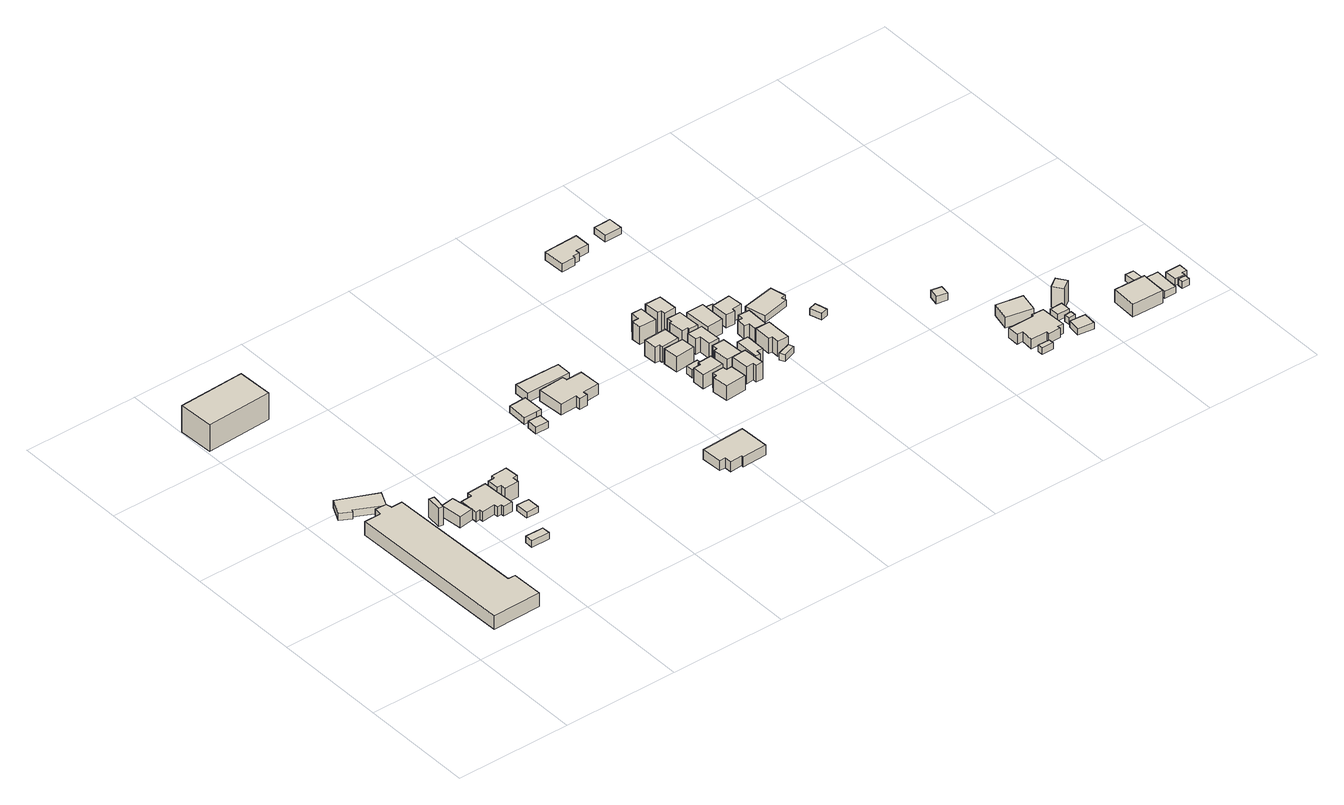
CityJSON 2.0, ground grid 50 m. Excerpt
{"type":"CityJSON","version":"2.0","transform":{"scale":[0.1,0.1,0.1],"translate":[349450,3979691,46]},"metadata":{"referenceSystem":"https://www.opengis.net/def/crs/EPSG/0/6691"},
"CityObjects":{
"building1":{"type":"Building","attributes":{"measuredHeight":8.4},"geometry":[{"type":"Solid","lod":"1","boundaries":[[[[0,1,2,3,4,5,6,7,8,9]],[[8,10,11,9]],[[7,12,10,8]],[[6,13,12,7]],[[5,14,13,6]],[[4,15,14,5]],[[3,16,15,4]],[[2,17,16,3]],[[1,18,17,2]],[[0,19,18,1]],[[9,11,19,0]],[[10,12,13,14,15,16,17,18,19,11]]]]}]},
"building2":{"type":"Building","attributes":{"measuredHeight":3.2},"geometry":[{"type":"Solid","lod":"1","boundaries":[[[[20,21,22,23,24,25]],[[24,26,27,25]],[[23,28,26,24]],[[22,29,28,23]],[[21,30,29,22]],[[20,31,30,21]],[[25,27,31,20]],[[26,28,29,30,31,27]]]]}]},
"building3":{"type":"Building","attributes":{"measuredHeight":8.3},"geometry":[{"type":"Solid","lod":"1","boundaries":[[[[32,33,34,35]],[[34,36,37,35]],[[33,38,36,34]],[[32,39,38,33]],[[35,37,39,32]],[[36,38,39,37]]]]}]},
"building4":{"type":"Building","attributes":{"measuredHeight":6.2},"geometry":[{"type":"Solid","lod":"1","boundaries":[[[[40,41,42,43]],[[42,44,45,43]],[[41,46,44,42]],[[40,47,46,41]],[[43,45,47,40]],[[44,46,47,45]]]]}]},
"building5":{"type":"Building","attributes":{"measuredHeight":12.1},"geometry":[{"type":"Solid","lod":"1","boundaries":[[[[48,49,50,51]],[[50,52,53,51]],[[49,54,52,50]],[[48,55,54,49]],[[51,53,55,48]],[[52,54,55,53]]]]}]},
"building6":{"type":"Building","attributes":{"measuredHeight":3},"geometry":[{"type":"Solid","lod":"1","boundaries":[[[[56,57,58,59]],[[58,60,61,59]],[[57,62,60,58]],[[56,63,62,57]],[[59,61,63,56]],[[60,62,63,61]]]]}]},
"building7":{"type":"Building","attributes":{"measuredHeight":5},"geometry":[{"type":"Solid","lod":"1","boundaries":[[[[64,65,66,67,68,69,70,71,72,73,74,75,76,77]],[[76,78,79,77]],[[75,80,78,76]],[[74,81,80,75]],[[73,82,81,74]],[[72,83,82,73]],[[71,84,83,72]],[[70,85,84,71]],[[69,86,85,70]],[[68,87,86,69]],[[67,88,87,68]],[[66,89,88,67]],[[65,90,89,66]],[[64,91,90,65]],[[77,79,91,64]],[[78,80,81,82,83,84,85,86,87,88,89,90,91,79]]]]}]},
"building8":{"type":"Building","attributes":{"measuredHeight":2.6},"geometry":[{"type":"Solid","lod":"1","boundaries":[[[[92,93,94,95]],[[94,96,97,95]],[[93,98,96,94]],[[92,99,98,93]],[[95,97,99,92]],[[96,98,99,97]]]]}]},
"building9":{"type":"Building","attributes":{"measuredHeight":7},"geometry":[{"type":"Solid","lod":"1","boundaries":[[[[100,101,102,103,104,105,106,107,108,109]],[[108,110,111,109]],[[107,112,110,108]],[[106,113,112,107]],[[105,114,113,106]],[[104,115,114,105]],[[103,116,115,104]],[[102,117,116,103]],[[101,118,117,102]],[[100,119,118,101]],[[109,111,119,100]],[[110,112,113,114,115,116,117,118,119,111]]]]}]},
"building10":{"type":"Building","attributes":{"measuredHeight":3},"geometry":[{"type":"Solid","lod":"1","boundaries":[[[[120,121,122,123]],[[122,124,125,123]],[[121,126,124,122]],[[120,127,126,121]],[[123,125,127,120]],[[124,126,127,125]]]]}]},
"building11":{"type":"Building","attributes":{"measuredHeight":3},"geometry":[{"type":"Solid","lod":"1","boundaries":[[[[128,129,130,131,132]],[[131,133,134,132]],[[130,135,133,131]],[[129,136,135,130]],[[128,137,136,129]],[[132,134,137,128]],[[133,135,136,137,134]]]]}]},
"building12":{"type":"Building","attributes":{"measuredHeight":6.4},"geometry":[{"type":"Solid","lod":"1","boundaries":[[[[138,139,140,141,142,143,144,145,146,147]],[[146,148,149,147]],[[145,150,148,146]],[[144,151,150,145]],[[143,152,151,144]],[[142,153,152,143]],[[141,154,153,142]],[[140,155,154,141]],[[139,156,155,140]],[[138,157,156,139]],[[147,149,157,138]],[[148,150,151,152,153,154,155,156,157,149]]]]}]},
"building13":{"type":"Building","attributes":{"measuredHeight":5.8},"geometry":[{"type":"Solid","lod":"1","boundaries":[[[[158,159,160,161,162,163,164,165]],[[164,166,167,165]],[[163,168,166,164]],[[162,169,168,163]],[[161,170,169,162]],[[160,171,170,161]],[[159,172,171,160]],[[158,173,172,159]],[[165,167,173,158]],[[166,168,169,170,171,172,173,167]]]]}]},
"building14":{"type":"Building","attributes":{"measuredHeight":4.4},"geometry":[{"type":"Solid","lod":"1","boundaries":[[[[174,175,176,177]],[[176,178,179,177]],[[175,180,178,176]],[[174,181,180,175]],[[177,179,181,174]],[[178,180,181,179]]]]}]},
"building15":{"type":"Building","attributes":{"measuredHeight":7.6},"geometry":[{"type":"Solid","lod":"1","boundaries":[[[[182,183,184,185,186,187,188,189]],[[188,190,191,189]],[[187,192,190,188]],[[186,193,192,187]],[[185,194,193,186]],[[184,195,194,185]],[[183,196,195,184]],[[182,197,196,183]],[[189,191,197,182]],[[190,192,193,194,195,196,197,191]]]]}]},
"building16":{"type":"Building","attributes":{"measuredHeight":7.2},"geometry":[{"type":"Solid","lod":"1","boundaries":[[[[198,199,200,201,202,203]],[[202,204,205,203]],[[201,206,204,202]],[[200,207,206,201]],[[199,208,207,200]],[[198,209,208,199]],[[203,205,209,198]],[[204,206,207,208,209,205]]]]}]},
"building17":{"type":"Building","attributes":{"measuredHeight":3.6},"geometry":[{"type":"Solid","lod":"1","boundaries":[[[[210,211,212,213]],[[212,214,215,213]],[[211,216,214,212]],[[210,217,216,211]],[[213,215,217,210]],[[214,216,217,215]]]]}]},
"building18":{"type":"Building","attributes":{"measuredHeight":7.5},"geometry":[{"type":"Solid","lod":"1","boundaries":[[[[218,219,220,221]],[[220,222,223,221]],[[219,224,222,220]],[[218,225,224,219]],[[221,223,225,218]],[[222,224,225,223]]]]}]},
"building19":{"type":"Building","attributes":{"measuredHeight":8.6},"geometry":[{"type":"Solid","lod":"1","boundaries":[[[[226,227,228,229,230,231]],[[230,232,233,231]],[[229,234,232,230]],[[228,235,234,229]],[[227,236,235,228]],[[226,237,236,227]],[[231,233,237,226]],[[232,234,235,236,237,233]]]]}]},
"building20":{"type":"Building","attributes":{"measuredHeight":8.8},"geometry":[{"type":"Solid","lod":"1","boundaries":[[[[238,239,240,241,242,243]],[[242,244,245,243]],[[241,246,244,242]],[[240,247,246,241]],[[239,248,247,240]],[[238,249,248,239]],[[243,245,249,238]],[[244,246,247,248,249,245]]]]}]},
"building21":{"type":"Building","attributes":{"measuredHeight":8.2},"geometry":[{"type":"Solid","lod":"1","boundaries":[[[[250,251,252,253,254,255]],[[254,256,257,255]],[[253,258,256,254]],[[252,259,258,253]],[[251,260,259,252]],[[250,261,260,251]],[[255,257,261,250]],[[256,258,259,260,261,257]]]]}]},
"building22":{"type":"Building","attributes":{"measuredHeight":7.6},"geometry":[{"type":"Solid","lod":"1","boundaries":[[[[262,263,264,265,266,267]],[[266,268,269,267]],[[265,270,268,266]],[[264,271,270,265]],[[263,272,271,264]],[[262,273,272,263]],[[267,269,273,262]],[[268,270,271,272,273,269]]]]}]},
"building23":{"type":"Building","attributes":{"measuredHeight":6.8},"geometry":[{"type":"Solid","lod":"1","boundaries":[[[[274,275,276,277,278,279]],[[278,280,281,279]],[[277,282,280,278]],[[276,283,282,277]],[[275,284,283,276]],[[274,285,284,275]],[[279,281,285,274]],[[280,282,283,284,285,281]]]]}]},
"building24":{"type":"Building","attributes":{"measuredHeight":7.2},"geometry":[{"type":"Solid","lod":"1","boundaries":[[[[286,287,288,289,290,291,292,293]],[[292,294,295,293]],[[291,296,294,292]],[[290,297,296,291]],[[289,298,297,290]],[[288,299,298,289]],[[287,300,299,288]],[[286,301,300,287]],[[293,295,301,286]],[[294,296,297,298,299,300,301,295]]]]}]},
"building25":{"type":"Building","attributes":{"measuredHeight":7.7},"geometry":[{"type":"Solid","lod":"1","boundaries":[[[[302,303,304,305,306,307]],[[306,308,309,307]],[[305,310,308,306]],[[304,311,310,305]],[[303,312,311,304]],[[302,313,312,303]],[[307,309,313,302]],[[308,310,311,312,313,309]]]]}]},
"building26":{"type":"Building","attributes":{"measuredHeight":11.6},"geometry":[{"type":"Solid","lod":"1","boundaries":[[[[314,315,316,317,318,319]],[[318,320,321,319]],[[317,322,320,318]],[[316,323,322,317]],[[315,324,323,316]],[[314,325,324,315]],[[319,321,325,314]],[[320,322,323,324,325,321]]]]}]},
"building27":{"type":"Building","attributes":{"measuredHeight":8.4},"geometry":[{"type":"Solid","lod":"1","boundaries":[[[[326,327,328,329]],[[328,330,331,329]],[[327,332,330,328]],[[326,333,332,327]],[[329,331,333,326]],[[330,332,333,331]]]]}]},
"building28":{"type":"Building","attributes":{"measuredHeight":3},"geometry":[{"type":"Solid","lod":"1","boundaries":[[[[334,335,336,337]],[[336,338,339,337]],[[335,340,338,336]],[[334,341,340,335]],[[337,339,341,334]],[[338,340,341,339]]]]}]},
"building29":{"type":"Building","attributes":{"measuredHeight":8.7},"geometry":[{"type":"Solid","lod":"1","boundaries":[[[[342,343,344,345,346,347]],[[346,348,349,347]],[[345,350,348,346]],[[344,351,350,345]],[[343,352,351,344]],[[342,353,352,343]],[[347,349,353,342]],[[348,350,351,352,353,349]]]]}]},
"building30":{"type":"Building","attributes":{"measuredHeight":7.9},"geometry":[{"type":"Solid","lod":"1","boundaries":[[[[354,355,356,357,358,359,360,361]],[[360,362,363,361]],[[359,364,362,360]],[[358,365,364,359]],[[357,366,365,358]],[[356,367,366,357]],[[355,368,367,356]],[[354,369,368,355]],[[361,363,369,354]],[[362,364,365,366,367,368,369,363]]]]}]},
"building31":{"type":"Building","attributes":{"measuredHeight":3},"geometry":[{"type":"Solid","lod":"1","boundaries":[[[[370,371,372,373]],[[372,374,375,373]],[[371,376,374,372]],[[370,377,376,371]],[[373,375,377,370]],[[374,376,377,375]]]]}]},
"building32":{"type":"Building","attributes":{"measuredHeight":8.3},"geometry":[{"type":"Solid","lod":"1","boundaries":[[[[378,379,380,381,382,383]],[[382,384,385,383]],[[381,386,384,382]],[[380,387,386,381]],[[379,388,387,380]],[[378,389,388,379]],[[383,385,389,378]],[[384,386,387,388,389,385]]]]}]},
"building33":{"type":"Building","attributes":{"measuredHeight":4.5},"geometry":[{"type":"Solid","lod":"1","boundaries":[[[[390,391,392,393,394,395,396,397]],[[396,398,399,397]],[[395,400,398,396]],[[394,401,400,395]],[[393,402,401,394]],[[392,403,402,393]],[[391,404,403,392]],[[390,405,404,391]],[[397,399,405,390]],[[398,400,401,402,403,404,405,399]]]]}]},
"building34":{"type":"Building","attributes":{"measuredHeight":2.5},"geometry":[{"type":"Solid","lod":"1","boundaries":[[[[406,407,408,409]],[[408,410,411,409]],[[407,412,410,408]],[[406,413,412,407]],[[409,411,413,406]],[[410,412,413,411]]]]}]},
"building35":{"type":"Building","attributes":{"measuredHeight":3},"geometry":[{"type":"Solid","lod":"1","boundaries":[[[[414,415,416,417,418,419]],[[418,420,421,419]],[[417,422,420,418]],[[416,423,422,417]],[[415,424,423,416]],[[414,425,424,415]],[[419,421,425,414]],[[420,422,423,424,425,421]]]]}]},
"building36":{"type":"Building","attributes":{"measuredHeight":3},"geometry":[{"type":"Solid","lod":"1","boundaries":[[[[426,427,428,429]],[[428,430,431,429]],[[427,432,430,428]],[[426,433,432,427]],[[429,431,433,426]],[[430,432,433,431]]]]}]},
"building37":{"type":"Building","attributes":{"measuredHeight":3},"geometry":[{"type":"Solid","lod":"1","boundaries":[[[[434,435,436,437]],[[436,438,439,437]],[[435,440,438,436]],[[434,441,440,435]],[[437,439,441,434]],[[438,440,441,439]]]]}]},
"building38":{"type":"Building","attributes":{"measuredHeight":3},"geometry":[{"type":"Solid","lod":"1","boundaries":[[[[442,443,444,445]],[[444,446,447,445]],[[443,448,446,444]],[[442,449,448,443]],[[445,447,449,442]],[[446,448,449,447]]]]}]},
"building39":{"type":"Building","attributes":{"measuredHeight":5.9},"geometry":[{"type":"Solid","lod":"1","boundaries":[[[[450,451,452,453,454,455,456,457,458,459,460,461]],[[460,462,463,461]],[[459,464,462,460]],[[458,465,464,459]],[[457,466,465,458]],[[456,467,466,457]],[[455,468,467,456]],[[454,469,468,455]],[[453,470,469,454]],[[452,471,470,453]],[[451,472,471,452]],[[450,473,472,451]],[[461,463,473,450]],[[462,464,465,466,467,468,469,470,471,472,473,463]]]]}]},
"building40":{"type":"Building","attributes":{"measuredHeight":3.3},"geometry":[{"type":"Solid","lod":"1","boundaries":[[[[474,475,476,477]],[[476,478,479,477]],[[475,480,478,476]],[[474,481,480,475]],[[477,479,481,474]],[[478,480,481,479]]]]}]},
"building41":{"type":"Building","attributes":{"measuredHeight":6.3},"geometry":[{"type":"Solid","lod":"1","boundaries":[[[[482,483,484,485]],[[484,486,487,485]],[[483,488,486,484]],[[482,489,488,483]],[[485,487,489,482]],[[486,488,489,487]]]]}]},
"building42":{"type":"Building","attributes":{"measuredHeight":2.8},"geometry":[{"type":"Solid","lod":"1","boundaries":[[[[490,491,492,493]],[[492,494,495,493]],[[491,496,494,492]],[[490,497,496,491]],[[493,495,497,490]],[[494,496,497,495]]]]}]},
"building43":{"type":"Building","attributes":{"measuredHeight":3},"geometry":[{"type":"Solid","lod":"1","boundaries":[[[[498,499,500,501]],[[500,502,503,501]],[[499,504,502,500]],[[498,505,504,499]],[[501,503,505,498]],[[502,504,505,503]]]]}]},
"building44":{"type":"Building","attributes":{"measuredHeight":3},"geometry":[{"type":"Solid","lod":"1","boundaries":[[[[506,507,508,509]],[[508,510,511,509]],[[507,512,510,508]],[[506,513,512,507]],[[509,511,513,506]],[[510,512,513,511]]]]}]},
"building45":{"type":"Building","attributes":{"measuredHeight":9.4},"geometry":[{"type":"Solid","lod":"1","boundaries":[[[[514,515,516,517]],[[516,518,519,517]],[[515,520,518,516]],[[514,521,520,515]],[[517,519,521,514]],[[518,520,521,519]]]]}]},
"building46":{"type":"Building","attributes":{"measuredHeight":7.7},"geometry":[{"type":"Solid","lod":"1","boundaries":[[[[522,523,524,525]],[[524,526,527,525]],[[523,528,526,524]],[[522,529,528,523]],[[525,527,529,522]],[[526,528,529,527]]]]}]},
"building47":{"type":"Building","attributes":{"measuredHeight":3},"geometry":[{"type":"Solid","lod":"1","boundaries":[[[[530,531,532,533]],[[532,534,535,533]],[[531,536,534,532]],[[530,537,536,531]],[[533,535,537,530]],[[534,536,537,535]]]]}]},
"building48":{"type":"Building","attributes":{"measuredHeight":3},"geometry":[{"type":"Solid","lod":"1","boundaries":[[[[538,539,540,541]],[[540,542,543,541]],[[539,544,542,540]],[[538,545,544,539]],[[541,543,545,538]],[[542,544,545,543]]]]}]},
"building49":{"type":"Building","attributes":{"measuredHeight":3},"geometry":[{"type":"Solid","lod":"1","boundaries":[[[[546,547,548,549]],[[548,550,551,549]],[[547,552,550,548]],[[546,553,552,547]],[[549,551,553,546]],[[550,552,553,551]]]]}]},
"building50":{"type":"Building","attributes":{"measuredHeight":3},"geometry":[{"type":"Solid","lod":"1","boundaries":[[[[554,555,556,557,558,559]],[[558,560,561,559]],[[557,562,560,558]],[[556,563,562,557]],[[555,564,563,556]],[[554,565,564,555]],[[559,561,565,554]],[[560,562,563,564,565,561]]]]}]}
},
"vertices":[
[145,758,85],[149,791,85],[198,789,85],[204,763,85],[251,763,85],[266,168,85],[298,167,85],[301,31,85],[88,26,85],[73,757,85],[88,26,147],[73,757,147],[301,31,147],[298,167,147],[266,168,147],[251,763,147],[204,763,147],[198,789,147],[149,791,147],[145,758,147],
[271,907,62],[238,837,62],[124,892,62],[118,882,62],[72,909,62],[106,981,62],[72,909,94],[106,981,94],[118,882,94],[124,892,94],[238,837,94],[271,907,94],
[345,693,83],[336,628,83],[315,630,83],[322,697,83],[315,630,166],[322,697,166],[336,628,166],[345,693,166],
[368,678,75],[426,686,75],[441,593,75],[378,583,75],[441,593,125],[378,583,125],[426,686,125],[368,678,125],
[293,1745,4],[299,1591,4],[12,1579,4],[6,1732,4],[12,1579,125],[6,1732,125],[299,1591,125],[293,1745,125],
[587,365,75],[587,329,75],[508,330,75],[508,366,75],[508,330,105],[508,366,105],[587,329,105],[587,365,105],
[580,689,73],[581,673,73],[583,623,73],[588,542,73],[548,541,73],[546,554,73],[528,553,73],[526,570,73],[468,564,73],[467,580,73],[448,576,73],[445,661,73],[495,664,73],[495,685,73],[495,664,116],[495,685,116],[445,661,116],[448,576,116],[467,580,116],[468,564,116],[526,570,116],[528,553,116],[546,554,116],[548,541,116],[588,542,116],[583,623,116],[581,673,116],[580,689,116],
[662,540,68],[662,484,68],[607,484,68],[608,541,68],[607,484,94],[608,541,94],[662,484,94],[662,540,94],
[680,693,67],[684,632,67],[664,631,67],[664,603,67],[603,601,67],[602,624,67],[583,623,67],[581,673,67],[611,674,67],[610,690,67],[611,674,137],[610,690,137],[581,673,137],[583,623,137],[602,624,137],[603,601,137],[664,603,137],[664,631,137],[684,632,137],[680,693,137],
[1025,923,43],[1025,877,43],[967,876,43],[969,923,43],[967,876,73],[969,923,73],[1025,877,73],[1025,923,73],
[1049,1038,43],[1050,947,43],[1025,947,43],[970,947,43],[973,1035,43],[970,947,73],[973,1035,73],[1025,947,73],[1050,947,73],[1049,1038,73],
[1214,1028,43],[1218,1008,43],[1286,1009,43],[1291,917,43],[1218,912,43],[1219,892,43],[1183,889,43],[1182,910,43],[1110,906,43],[1102,1021,43],[1110,906,92],[1102,1021,92],[1182,910,92],[1183,889,92],[1219,892,92],[1218,912,92],[1291,917,92],[1286,1009,92],[1218,1008,92],[1214,1028,92],
[1500,343,85],[1505,213,85],[1397,209,85],[1397,219,85],[1343,216,85],[1342,247,85],[1316,246,85],[1312,335,85],[1316,246,130],[1312,335,130],[1342,247,130],[1343,216,130],[1397,219,130],[1397,209,130],[1505,213,130],[1500,343,130],
[1266,1054,32],[1071,1052,32],[1071,1121,32],[1266,1118,32],[1071,1121,72],[1266,1118,72],[1071,1052,72],[1266,1054,72],
[1619,581,58],[1613,651,58],[1628,652,58],[1628,673,58],[1678,675,58],[1680,658,58],[1705,659,58],[1710,587,58],[1705,659,125],[1710,587,125],[1680,658,125],[1678,675,125],[1628,673,125],[1628,652,125],[1613,651,125],[1619,581,125],
[1599,748,52],[1632,749,52],[1633,762,52],[1693,765,52],[1697,700,52],[1601,695,52],[1697,700,116],[1601,695,116],[1693,765,116],[1633,762,116],[1632,749,116],[1599,748,116],
[1666,809,48],[1667,773,48],[1614,773,48],[1614,807,48],[1614,773,84],[1614,807,84],[1667,773,84],[1666,809,84],
[1681,849,43],[1596,842,43],[1592,908,43],[1677,910,43],[1592,908,113],[1677,910,113],[1596,842,113],[1681,849,113],
[1672,1002,34],[1676,931,34],[1597,928,34],[1598,941,34],[1576,941,34],[1574,998,34],[1576,941,106],[1574,998,106],[1598,941,106],[1597,928,106],[1676,931,106],[1672,1002,106],
[1799,596,61],[1769,595,61],[1767,612,61],[1735,609,61],[1731,688,61],[1794,692,61],[1731,688,138],[1794,692,138],[1735,609,138],[1767,612,138],[1769,595,138],[1799,596,138],
[1677,1147,28],[1678,1066,28],[1606,1067,28],[1605,1109,28],[1633,1109,28],[1633,1147,28],[1633,1109,110],[1633,1147,110],[1605,1109,110],[1606,1067,110],[1678,1066,110],[1677,1147,110],
[1724,708,56],[1722,780,56],[1735,782,56],[1734,806,56],[1788,807,56],[1793,711,56],[1788,807,119],[1793,711,119],[1734,806,119],[1735,782,119],[1722,780,119],[1724,708,119],
[1775,920,50],[1779,825,50],[1732,823,50],[1730,873,50],[1711,873,50],[1709,918,50],[1711,873,119],[1709,918,119],[1730,873,119],[1732,823,119],[1779,825,119],[1775,920,119],
[1771,1040,48],[1774,942,48],[1734,941,48],[1734,950,48],[1708,949,48],[1705,1017,48],[1714,1017,48],[1712,1039,48],[1714,1017,113],[1712,1039,113],[1705,1017,113],[1708,949,113],[1734,950,113],[1734,941,113],[1774,942,113],[1771,1040,113],
[1813,761,56],[1863,762,56],[1862,673,56],[1836,674,56],[1835,655,56],[1814,656,56],[1835,655,123],[1814,656,123],[1836,674,123],[1862,673,123],[1863,762,123],[1813,761,123],
[1719,1064,18],[1718,1082,18],[1702,1082,18],[1699,1150,18],[1767,1150,18],[1770,1066,18],[1767,1150,119],[1770,1066,119],[1699,1150,119],[1702,1082,119],[1718,1082,119],[1719,1064,119],
[1864,911,49],[1793,908,49],[1787,1022,49],[1863,1023,49],[1787,1022,115],[1863,1023,115],[1793,908,115],[1864,911,115],
[1973,663,65],[1980,641,65],[1923,621,65],[1913,643,65],[1923,621,95],[1913,643,95],[1980,641,95],[1973,663,95],
[1978,781,55],[1978,671,55],[1930,671,55],[1930,704,55],[1915,704,55],[1915,781,55],[1915,704,124],[1915,781,124],[1930,704,124],[1930,671,124],[1978,671,124],[1978,781,124],
[1974,892,52],[1972,793,52],[1921,795,52],[1923,829,52],[1901,830,52],[1904,872,52],[1924,870,52],[1925,893,52],[1924,870,113],[1925,893,113],[1904,872,113],[1901,830,113],[1923,829,113],[1921,795,113],[1972,793,113],[1974,892,113],
[1932,1050,37],[1934,1018,37],[1894,1017,37],[1893,1054,37],[1894,1017,67],[1893,1054,67],[1934,1018,67],[1932,1050,67],
[1895,1004,46],[1977,1012,46],[1981,945,46],[1938,943,46],[1937,929,46],[1898,929,46],[1937,929,105],[1898,929,105],[1938,943,105],[1981,945,105],[1977,1012,105],[1895,1004,105],
[1818,1698,7],[1819,1631,7],[1762,1629,7],[1763,1612,7],[1734,1612,7],[1734,1601,7],[1674,1600,7],[1671,1694,7],[1674,1600,45],[1671,1694,45],[1734,1601,45],[1734,1612,45],[1763,1612,45],[1762,1629,45],[1819,1631,45],[1818,1698,45],
[1981,930,52],[1980,907,52],[1962,907,52],[1962,929,52],[1962,907,77],[1962,929,77],[1980,907,77],[1981,930,77],
[2007,954,47],[2147,980,47],[2161,915,47],[2141,911,47],[2147,891,47],[2027,865,47],[2147,891,77],[2027,865,77],[2141,911,77],[2161,915,77],[2147,980,77],[2007,954,77],
[2212,804,50],[2225,752,50],[2194,745,50],[2179,796,50],[2194,745,80],[2179,796,80],[2225,752,80],[2212,804,80],
[1981,1705,7],[1982,1642,7],[1907,1641,7],[1906,1703,7],[1907,1641,37],[1906,1703,37],[1982,1642,37],[1981,1705,37],
[2699,56,98],[2700,34,98],[2649,34,98],[2649,58,98],[2649,34,128],[2649,58,128],[2700,34,128],[2699,56,128],
[2732,189,98],[2732,198,98],[2784,196,98],[2788,84,98],[2762,85,98],[2763,72,98],[2709,71,98],[2710,85,98],[2639,86,98],[2642,139,98],[2616,139,98],[2617,189,98],[2616,139,142],[2617,189,142],[2642,139,142],[2639,86,142],[2710,85,142],[2709,71,142],[2763,72,142],[2762,85,142],[2788,84,142],[2784,196,142],[2732,198,142],[2732,189,142],
[2610,566,76],[2603,523,76],[2556,532,76],[2565,574,76],[2556,532,109],[2565,574,109],[2603,523,109],[2610,566,109],
[2642,240,99],[2661,321,99],[2775,299,99],[2757,217,99],[2775,299,148],[2757,217,148],[2661,321,148],[2642,240,148],
[2898,94,97],[2892,36,97],[2822,44,97],[2830,100,97],[2822,44,125],[2830,100,125],[2892,36,125],[2898,94,125],
[2866,136,98],[2867,113,98],[2837,111,98],[2836,135,98],[2837,111,128],[2836,135,128],[2867,113,128],[2866,136,128],
[2871,197,98],[2872,153,98],[2817,153,98],[2817,196,98],[2817,153,128],[2817,196,128],[2872,153,128],[2871,197,128],
[2893,262,99],[2922,222,99],[2878,192,99],[2850,232,99],[2878,192,193],[2850,232,193],[2922,222,193],[2893,262,193],
[3187,110,95],[3184,0,95],[3047,3,95],[3051,114,95],[3047,3,153],[3051,114,153],[3184,0,153],[3187,110,153],
[3196,185,96],[3197,135,96],[3161,138,96],[3159,186,96],[3161,138,126],[3159,186,126],[3197,135,126],[3196,185,126],
[3263,127,93],[3259,18,93],[3209,20,93],[3210,129,93],[3209,20,123],[3210,129,123],[3259,18,123],[3263,127,123],
[3328,48,93],[3327,25,93],[3295,26,93],[3296,49,93],[3295,26,123],[3296,49,123],[3327,25,123],[3328,48,123],
[3351,109,93],[3351,68,93],[3330,68,93],[3330,54,93],[3286,54,93],[3285,108,93],[3286,54,123],[3285,108,123],[3330,54,123],[3330,68,123],[3351,68,123],[3351,109,123]
]}
